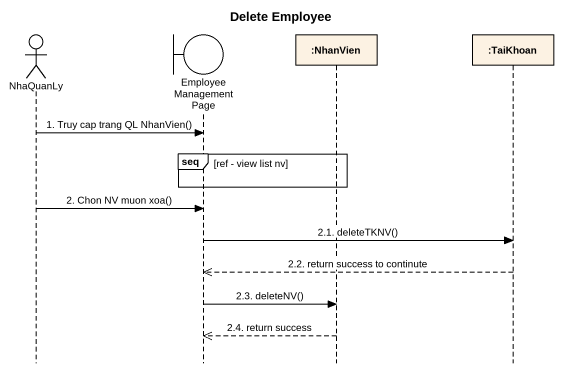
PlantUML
@startuml
title Delete Employee
hide footbox
actor NhaQuanLy
boundary "Employee Management Page" as Employee_Management_Page
participant ":NhanVien" as NhanVien
participant ":TaiKhoan" as TaiKhoan

NhaQuanLy -> Employee_Management_Page : 1. Truy cap trang QL NhanVien()
group seq [ref - view list nv]
end
NhaQuanLy -> Employee_Management_Page : 2. Chon NV muon xoa()
Employee_Management_Page -> TaiKhoan : 2.1. deleteTKNV()
TaiKhoan -->> Employee_Management_Page : 2.2. return success to continute
Employee_Management_Page -> NhanVien : 2.3. deleteNV()
NhanVien -->> Employee_Management_Page : 2.4. return success
@enduml
